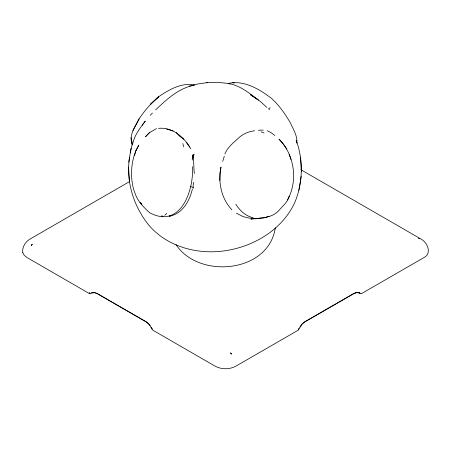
<?xml version="1.0" encoding="UTF-8"?>
<svg xmlns="http://www.w3.org/2000/svg" width="451" height="451" viewBox="0 0 451 451"><rect width="100%" height="100%" fill="white"/><g stroke="black" fill="none" stroke-linecap="round" stroke-linejoin="round"><path stroke-width="0.68" d="M192.487 166.599C193.941 190.367 180.637 229.147 149.771 212.816C143.717 207.404 137.425 201.033 135.001 193.135C132.87 188.202 132.115 182.818 131.641 177.502C131.072 166.318 132.994 154.772 138.829 145.075L136.196 150.409L135.514 151.006L135.43 152.658L134.437 155.612M219.851 180.648L220.049 173.325L220.99 167.056C217.878 182.046 221.21 198.519 231.899 209.788M296.504 143.136L296.217 140.205C303.568 160.55 302.971 183.704 294.328 203.553C280.657 231.763 250.108 248.619 219.62 251.399C192.019 253.986 162.14 244.138 145.6 220.973C132.566 202.758 125.964 179.487 129.584 157.213M193.552 182.266L193.039 186.573L193.783 188.033L190.666 186.46M192.848 155.026L192.171 160.111L194.184 154.095L192.848 155.026C194.009 161.125 193.648 167.287 194.33 173.494M130.294 152.889L132.306 143.638M298.917 190.283L301.15 176.386M128.806 162.101L131.038 148.204M132.436 144.974C128.197 135.638 135.131 126.838 139.117 118.844C144.585 110.636 151.096 103.132 158.634 96.768C168.854 89.749 181.544 82.364 194.409 84.98M296.871 142.617C297.446 135.734 293.184 129.149 290.45 122.999C285.269 114.131 279.389 105.551 271.744 98.611C259.742 89.275 244.002 79.883 228.319 83.441L216.841 82.279L206.519 82.73M132.966 142.967C134.742 134.624 140.357 127.757 145.318 121.06L142.166 125.265M275.33 227.749C268.773 272.956 198.919 279.406 176.031 244.662M192.402 188.828C189.803 200.757 182.351 214.112 169.187 216.198L171.837 215.64M229.226 84.168L229.3 83.863L228.319 83.441M222.693 161.39L224.282 156.283M289.176 196.151C287.766 202.347 282.208 206.287 278.43 211.062C273.374 215.973 266.434 217.884 259.528 217.985M224.874 153.971C227.4 147.505 233.054 143.029 238.066 138.485C242.525 134.043 248.445 131.54 254.64 130.779M287.507 199.928C298.207 180.761 294.492 154.648 278.972 139.105L283.425 144.168L286.797 148.993M298.99 328.914L301.86 324.286L304.295 322.217L353.821 293.618L356.594 292.688L359.312 292.908M132.972 130.61L139.117 118.844M299.909 327.133L302.001 324.083L304.515 321.958L354.046 293.364L356.899 292.395L359.712 292.603M149.456 132.662L145.498 136.732L149.456 132.662L156.503 128.603M150.183 115.309L152.444 113.026M155.589 109.943C166.549 99.395 178.788 88.12 194.206 85.171M164.778 215.24L166.831 213.413M270.155 107.676L268.452 108.95L269.613 109.418M129.431 181.663L29.546 239.334C25.228 242.08 22.093 247.266 22.73 252.459M298.274 330.155L235.631 366.302C229.435 369.549 221.565 369.549 215.369 366.302L152.895 330.233L149.14 324.286L146.705 322.217L97.179 293.618L94.406 292.688L90.51 293.409M269.089 216.271L263.542 217.985L250.942 219.152L252.537 218.34L260.289 218.369M189.29 86.169L197.82 83.982L207.432 82.606M91.288 292.603L94.101 292.395L96.954 293.364L146.485 321.958L150.093 325.515M90.211 293.714L89.642 293.714M355.642 292.671L356.803 292.473M258.355 130.254L263.243 130.119M158.459 128.338C172.648 126.968 184.29 137.172 190.79 148.864M255.582 218.6L248.811 218.036L243.258 216.672L236.442 213.21M161.266 215.928L163.183 216.215M232.592 82.64L234.34 82.995M229.937 83.779C240.766 85.978 249.561 93.475 258.248 99.874L250.514 94.733L260.486 101.571L266.868 107.394M166.492 128.997L173.066 130.959M253.31 217.765C245.756 216.176 239.802 210.668 235.85 204.252M261.123 131.872L264.038 132.966M267.24 130.767L270.448 132.261L274.856 135.48M358.996 292.896L360.039 293.359M300.862 169.706L421.454 239.329C427.683 242.689 431.996 253.879 423.827 257.645L361.352 293.714L358.641 292.552M89.473 293.635L27.173 257.645L24.247 255.356L22.702 252.357M183.856 139.291L179.137 135.858L176.318 132.431M141.62 203.66L140.098 202.398L141.913 204.252M186.488 142.482L189.634 147.02M131.235 140.464L131.946 141.941M290.946 159.536L289.271 154.541M132.019 143.26L132.329 144.478M182.864 143.57L183.58 146.761M131.049 137.651L132.408 144.264M128.558 167.039L129.409 181.24M301.392 171.448L300.552 157.241M298.861 328.802L298.404 329.737L298.861 328.802M31.536 245.164L31.339 245.434L32.286 244.205L31.536 245.164M155.685 99.485L150.595 104.215L158.634 96.768L155.685 99.485M89.614 293.049L89.343 293.223L89.896 292.868L89.614 293.049M419.464 238.5L418.714 238.41L419.464 238.5M231.267 353.815L230.517 352.857L231.464 354.086L231.267 353.815M152.01 328.914L151.091 327.133L151.97 328.909"/></g></svg>
